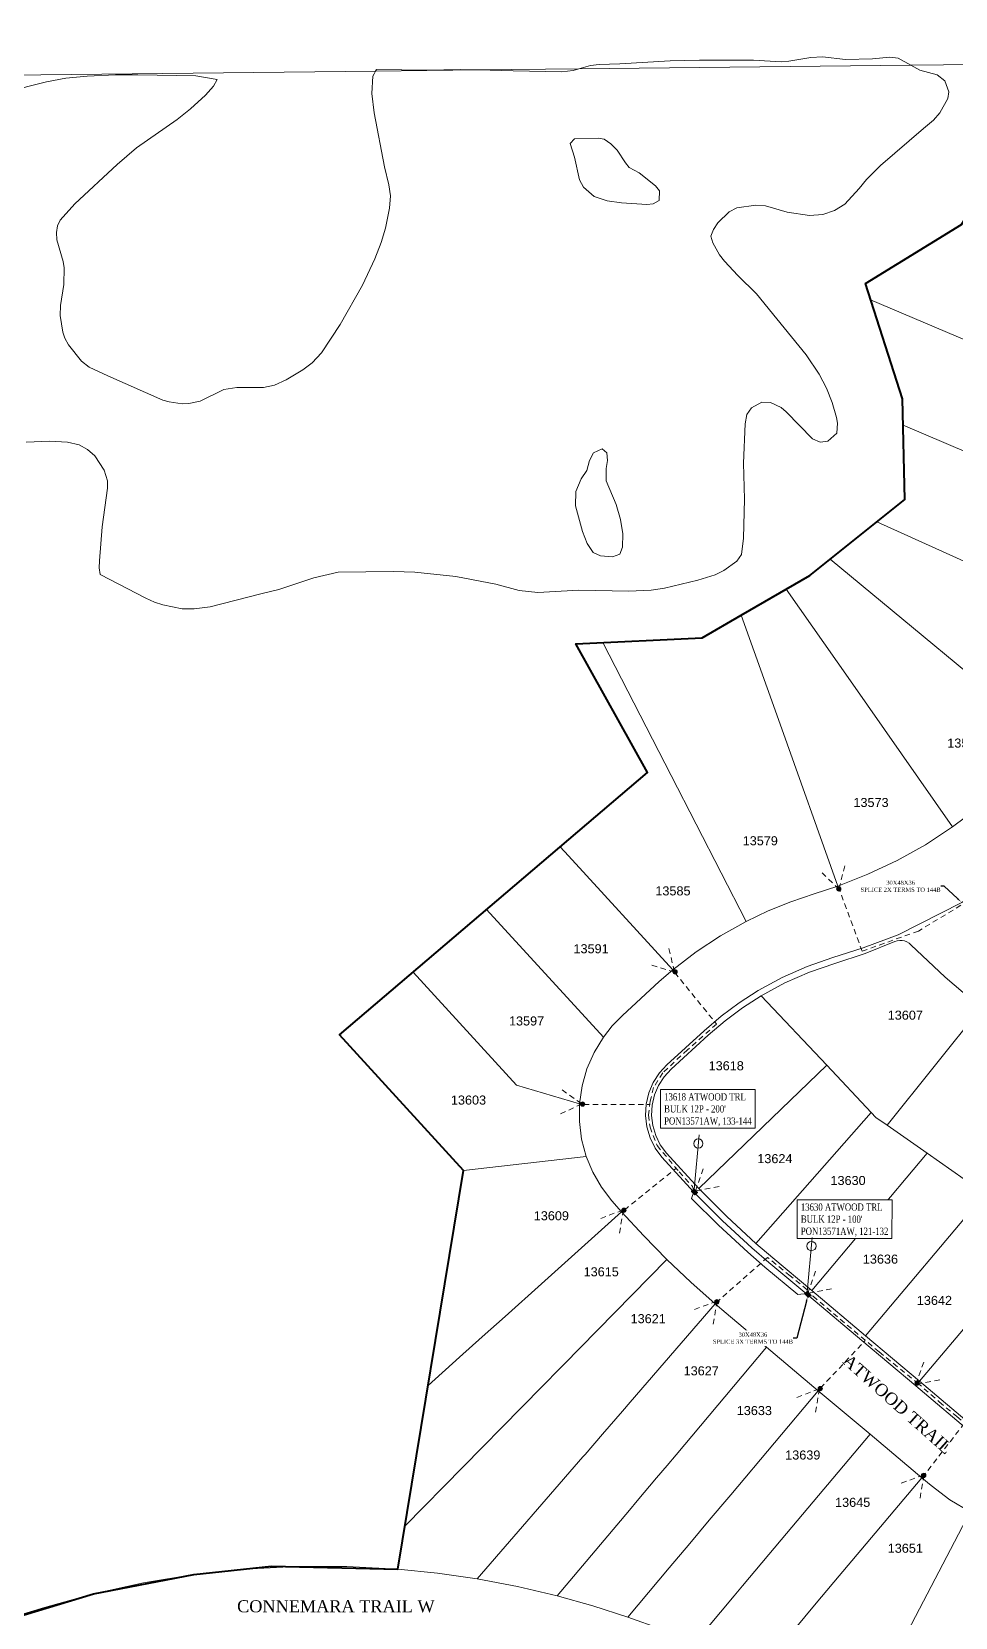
# Model space of a CAD drawing. Header units: feet. Extents: x 865220 to 2866543, y -2240498 to 973965.
# Drawn here: x 2857373 to 2858138, y 967332 to 968645 of the extents above; entities that cross this region are included whole.
import ezdxf
from ezdxf import colors
from ezdxf.entities.mleader import LeaderData, LeaderLine
from ezdxf.enums import TextEntityAlignment as Align
from ezdxf.lldxf.tags import DXFTag
from ezdxf.math import Vec2, Vec3

# ---------------------------------------------------------------- set-up
doc = ezdxf.new("R2010")
doc.units = ezdxf.units.FT
doc.header["$LTSCALE"] = 0.015
doc.header["$MEASUREMENT"] = 0
doc.linetypes.add('DASHED', pattern=[5, 3, -2])
for name, color, linetype in [('144B', 112, '144B'), ('Dakota County Addresses', 7, 'Continuous'), ('Dakota County Parcels', 7, 'Continuous'), ('DETAIL', 7, 'Continuous'), ('DROP BURIED', 7, 'DASHED'), ('STREET NAME', 7, 'Continuous'), ('TAIL', 1, 'MST'), ('TELEPHONE STRUCT-PROP', 6, 'Continuous'), ('TERMINALS', 7, 'Continuous')]:
    doc.layers.add(name, color=color, linetype=linetype)
doc.layers.add('RUNNING LINE (UNDERGROUND)', color=10, linetype='Continuous', lineweight=40)
doc.layers.add('WORK BOUNDARY', color=110, linetype='Continuous', lineweight=40)
doc.styles.add('Dimensions 100', font='arial.ttf')
doc.styles.add('Line', font='txt.shx', dxfattribs={"height": 3})
doc.styles.add('SIMPLEX', font='times.ttf', dxfattribs={"width": 0.8})
doc.styles.get("Standard").update_dxf_attribs({"font": 'times.ttf'})
doc.styles.add('Utilities', font='arial.ttf', dxfattribs={"height": 2.5})
tags = doc.linetypes.add('144B', pattern='A,80,-5,["144B",Line,S=1.5,R=0,X=0,Y=-1.5],-24', length=109).pattern_tags.tags
tags[6] = DXFTag(74, 10)
tags = doc.linetypes.add('MST', pattern='A,5,-5,5,-5,["TAIL",Line,S=1.5,R=0,X=0,Y=-1.5],-20', length=40).pattern_tags.tags
tags[10] = DXFTag(74, 10)

# ---------------------------------------------------------------- blocks, each defined once
blk = doc.blocks.new('ACMAP_ANN_TEMPLATE_Dakota County Addresses')
at = {"layer": 'Dakota County Addresses', "style": 'Dimensions 100'}
blk.add_attdef('DakotaCountyAddress', text='', height=50, dxfattribs=at).set_placement((0, 0), align=Align.CENTER)
blk = doc.blocks.new('Proposed FlowerPot')
at = {"lineweight": 5, "ltscale": 100, "true_color": 0xffffff}
h = blk.add_hatch(color=7, dxfattribs=at)
h.dxf.hatch_style = 1
h.paths.add_polyline_path([(-0.06, 0, 0.414214), (0, -0.06, 0.414214), (0.06, 0, 0.414214), (0, 0.06, 0.414214)])
at = {"lineweight": 5, "ltscale": 100}
blk.add_circle((0, 0), 0.0604, dxfattribs=at)
at = {"layer": 'RUNNING LINE (UNDERGROUND)', "color": 6, "lineweight": 5, "const_width": 0.00907, "flags": 128}
blk.add_lwpolyline([(-0.06, 0, -0.414214), (0, 0.06, -0.414214), (0.06, 0, -0.414214), (0, -0.06, -0.414214), (-0.06, 0)], format="xyb", dxfattribs=at)
at = {"color": 18, "linetype": 'ByBlock', "lineweight": 5, "ltscale": 100, "true_color": 0x000000, "style": 'Dimensions 100'}
blk.add_text('F', height=0.0744, dxfattribs=at).set_placement((-0.029, -0.037))
blk = doc.blocks.new('NEW HH')
at = {"ltscale": 40, "true_color": 0xffffff}
h = blk.add_hatch(color=7, dxfattribs=at)
h.dxf.hatch_style = 1
h.paths.add_polyline_path([(-0.061, -0.031, 0.414214), (-0.046, -0.046), (0.046, -0.046, 0.414214), (0.061, -0.031), (0.061, 0.031, 0.414214), (0.046, 0.046), (-0.046, 0.046, 0.414214), (-0.061, 0.031)])
at = {"layer": 'RUNNING LINE (UNDERGROUND)', "color": 6, "lineweight": 0, "const_width": 0.005, "flags": 128}
blk.add_lwpolyline([(-0.061, 0.031), (-0.061, -0.031, 0.414214), (-0.046, -0.046), (0.046, -0.046, 0.414214), (0.061, -0.031), (0.061, 0.031, 0.414214), (0.046, 0.046), (-0.046, 0.046, 0.414214)], format="xyb", close=True, dxfattribs=at)
at = {"layer": 'TELEPHONE STRUCT-PROP', "color": 18, "true_color": 0x000000, "style": 'Utilities'}
blk.add_text('HH', height=0.05, dxfattribs=at).set_placement((0, 0), align=Align.MIDDLE_CENTER)
blk = doc.blocks.new('TERMINAL')
at = {"lineweight": 5, "ltscale": 0.5, "flags": 128}
blk.add_lwpolyline([(-0.1, -0.6), (-0.1, 44.8)], dxfattribs=at)
at = {"lineweight": 5, "ltscale": 0.5}
blk.add_circle((-0.1, 37.6), 3.83, dxfattribs=at)

msp = doc.modelspace()

# ---------------------------------------------------------------- linework, layer by layer
at = {"layer": '144B', "lineweight": 5, "ltscale": 100, "flags": 128}
msp.add_lwpolyline([(2859065.3, 967615.8), (2858989.4, 967698.5), (2858969, 967721), (2858892.7, 967796.1), (2858851.7, 967833.3), (2858777.5, 967900.3), (2858714.4, 967957.4), (2858712.8, 967958.9), (2858689.7, 967979.7), (2858668.4, 967997.5), (2858645.6, 968013.3), (2858624.6, 968025.6), (2858617.1, 968029.1), (2858446.8, 968106.6), (2858334.2, 968158.2), (2858292.5, 968073.6), (2858277, 968050.4), (2858260.1, 968028.2), (2858241.9, 968007.1), (2858223.1, 967987.7), (2858203.2, 967969.6), (2858182.3, 967952.6), (2858143.3, 967924.2), (2858090.6, 967897.3), (2858061.6, 967886.7), (2858036.6, 967878.5), (2858015.3, 967871.1), (2857994.5, 967862), (2857974.6, 967851.2), (2857958.9, 967841.1), (2857944.1, 967830), (2857930, 967818), (2857899.1, 967789.8), (2857892.9, 967783), (2857887.8, 967775), (2857884.1, 967766.4), (2857881.9, 967757.2), (2857881.4, 967747.7), (2857882.5, 967738.4), (2857885.2, 967729.3), (2857889.4, 967720.8), (2857894.8, 967713.3), (2857921.3, 967684.4), (2857921.7, 967683.9), (2857945.2, 967660.6), (2857969.5, 967638.2), (2857983.6, 967626.1), (2858015, 967599.7)], dxfattribs=at)
at = {"layer": 'Dakota County Parcels', "lineweight": 5, "ltscale": 100}
for p, q in [((2857700.7, 968613.2), (2857658.6, 968613.9)), ((2857728, 968613.9), (2857700.7, 968613.2)), ((2857812.2, 968611.9), (2857771.9, 968612.7)), ((2857821.4, 968613.1), (2857812.2, 968611.9)), ((2857842.9, 968617.9), (2857835.9, 968617.1)), ((2857860.2, 968618.7), (2857842.9, 968617.9)), ((2857901.7, 968621), (2857860.2, 968618.7)), ((2857926.1, 968621.6), (2857901.7, 968621)), ((2857970.8, 968621.5), (2857926.1, 968621.6)), ((2857993.7, 968620.3), (2857970.8, 968621.5)), ((2858000.1, 968620.9), (2857993.7, 968620.3)), ((2858018.4, 968623.9), (2858000.1, 968620.9)), ((2858027.8, 968624.3), (2858018.4, 968623.9)), ((2858046.9, 968622.1), (2858027.8, 968624.3)), ((2858069.2, 968622.6), (2858046.9, 968622.1)), ((2858083.7, 968624), (2858069.2, 968622.6)), ((2858090.7, 968623.4), (2858083.7, 968624)), ((2858122.8, 968609.5), (2858108.4, 968613.3)), ((2857385.4, 968603.7), (2857351.5, 968595)), ((2857401.5, 968606.6), (2857385.4, 968603.7)), ((2857419, 968608.3), (2857401.5, 968606.6)), ((2857442.6, 968609.4), (2857419, 968608.3)), ((2857461, 968609.5), (2857442.6, 968609.4)), ((2857509.1, 968608.5), (2857461, 968609.5)), ((2857526.7, 968605.7), (2857509.1, 968608.5)), ((2857517, 968592.6), (2857523.8, 968600)), ((2857523.8, 968600), (2857526.7, 968605.7)), ((2857655.5, 968608.3), (2857654.9, 968594.1)), ((2857656.7, 968610.4), (2857655.5, 968608.3)), ((2858129.3, 968604.6), (2858122.8, 968609.5)), ((2858132.5, 968595.5), (2858129.3, 968604.6)), ((2857504.5, 968581.2), (2857517, 968592.6)), ((2857654.9, 968594.1), (2857656.6, 968578.1)), ((2858125.2, 968577.9), (2858131.7, 968589.9)), ((2858131.7, 968589.9), (2858132.5, 968595.5)), ((2857460, 968548.9), (2857493.5, 968572.6)), ((2857493.5, 968572.6), (2857504.5, 968581.2)), ((2857656.6, 968578.1), (2857665.3, 968533.2)), ((2858119.8, 968572), (2858125.2, 968577.9)), ((2858076, 968534.5), (2858111.6, 968565.1)), ((2858111.6, 968565.1), (2858119.8, 968572)), ((2857443.9, 968535.2), (2857460, 968548.9)), ((2857822.7, 968556.4), (2857819.1, 968552.7)), ((2857819.1, 968552.7), (2857822.7, 968541.4)), ((2857842.3, 968557.1), (2857822.7, 968556.4)), ((2857847.2, 968556.3), (2857842.3, 968557.1)), ((2857852.6, 968552.3), (2857847.2, 968556.3)), ((2857857.8, 968547.2), (2857852.6, 968552.3)), ((2857864.7, 968536.5), (2857857.8, 968547.2)), ((2857408.9, 968502.6), (2857443.9, 968535.2)), ((2857665.3, 968533.2), (2857668.9, 968518.5)), ((2857822.7, 968541.4), (2857826.6, 968522.6)), ((2857867.9, 968532.7), (2857864.7, 968536.5)), ((2858064.5, 968522.8), (2858076, 968534.5)), ((2857826.6, 968522.6), (2857829.9, 968516.5)), ((2857876.1, 968528.4), (2857867.9, 968532.7)), ((2857889.6, 968517.6), (2857876.1, 968528.4)), ((2858058.4, 968515.3), (2858064.5, 968522.8)), ((2857668.9, 968518.5), (2857670.2, 968509.2)), ((2857670.2, 968509.2), (2857669.5, 968499)), ((2857829.9, 968516.5), (2857839, 968508.7)), ((2857839, 968508.7), (2857849.5, 968505.1)), ((2857892.9, 968513.4), (2857889.6, 968517.6)), ((2857892.8, 968505.5), (2857892.9, 968513.4)), ((2858046.4, 968502.4), (2858058.4, 968515.3)), ((2857396.7, 968489.1), (2857408.9, 968502.6)), ((2857669.5, 968499), (2857666.1, 968482.6)), ((2857849.5, 968505.1), (2857861.5, 968503.4)), ((2857861.5, 968503.4), (2857882.6, 968502.2)), ((2857882.6, 968502.2), (2857887.8, 968502.7)), ((2857887.8, 968502.7), (2857892.8, 968505.5)), ((2857941.4, 968487), (2857950.7, 968496.1)), ((2857950.7, 968496.1), (2857957.1, 968499.2)), ((2857957.1, 968499.2), (2857972.7, 968501.5)), ((2857972.7, 968501.5), (2857980.8, 968500.9)), ((2857980.8, 968500.9), (2857998.6, 968495.8)), ((2857998.6, 968495.8), (2858017.1, 968493.1)), ((2858017.1, 968493.1), (2858028.1, 968493.8)), ((2858028.1, 968493.8), (2858038, 968497.1)), ((2858038, 968497.1), (2858046.4, 968502.4)), ((2857393.7, 968479), (2857394.5, 968484.4)), ((2857394.5, 968484.4), (2857396.7, 968489.1)), ((2857666.1, 968482.6), (2857662.4, 968470.5)), ((2857935.5, 968476), (2857937.6, 968481.5)), ((2857937.6, 968481.5), (2857941.4, 968487)), ((2858063.4, 968436.8), (2858141.1, 968484.3)), ((2857394, 968472.9), (2857393.7, 968479)), ((2857399.2, 968455), (2857394, 968472.9)), ((2857662.4, 968470.5), (2857657.2, 968457)), ((2857937, 968470.4), (2857935.5, 968476)), ((2857942.7, 968460.3), (2857937, 968470.4)), ((2857400, 968449.7), (2857399.2, 968455)), ((2857657.2, 968457), (2857647.1, 968435.2)), ((2857946.7, 968455.1), (2857942.7, 968460.3)), ((2857957.8, 968443.2), (2857946.7, 968455.1)), ((2857399.7, 968435.9), (2857400, 968449.7)), ((2857973.2, 968428), (2857957.8, 968443.2)), ((2857397.1, 968418.5), (2857399.7, 968435.9)), ((2857647.1, 968435.2), (2857628.5, 968402.7)), ((2857990.1, 968407.3), (2857973.2, 968428)), ((2858067.8, 968423.2), (2858063.4, 968436.8)), ((2857396.8, 968410.3), (2857397.1, 968418.5)), ((2858067.8, 968423.2), (2858190.7, 968370.8)), ((2858094.2, 968341.1), (2858067.8, 968423.2)), ((2857398.9, 968396.5), (2857396.8, 968410.3)), ((2857628.5, 968402.7), (2857613.1, 968379.4)), ((2858014.4, 968377.7), (2857990.1, 968407.3)), ((2857400.6, 968391.3), (2857398.9, 968396.5)), ((2857403.5, 968385.9), (2857400.6, 968391.3)), ((2857414.5, 968372.3), (2857403.5, 968385.9)), ((2857613.1, 968379.4), (2857605.4, 968371)), ((2858025.3, 968361.7), (2858014.4, 968377.7)), ((2857420.6, 968367.4), (2857414.5, 968372.3)), ((2857436.2, 968360.1), (2857420.6, 968367.4)), ((2857597.7, 968365.2), (2857583.9, 968356.9)), ((2857605.4, 968371), (2857597.7, 968365.2)), ((2857481.8, 968340.2), (2857436.2, 968360.1)), ((2857542.9, 968350.6), (2857532.1, 968348.9)), ((2857565, 968350.7), (2857542.9, 968350.6)), ((2857574.2, 968352.4), (2857565, 968350.7)), ((2857583.9, 968356.9), (2857574.2, 968352.4)), ((2858031.2, 968350), (2858025.3, 968361.7)), ((2858035.8, 968338.2), (2858031.2, 968350)), ((2857487, 968338.6), (2857481.8, 968340.2)), ((2857497.7, 968337.1), (2857487, 968338.6)), ((2857503.2, 968337.2), (2857497.7, 968337.1)), ((2857512.6, 968339.2), (2857503.2, 968337.2)), ((2857532.1, 968348.9), (2857512.6, 968339.2)), ((2857969.2, 968333.8), (2857977.8, 968338.5)), ((2857977.8, 968338.5), (2857984.9, 968338.2)), ((2857984.9, 968338.2), (2857993.6, 968334.1)), ((2858039.6, 968325.8), (2858035.8, 968338.2)), ((2858094.7, 968319.3), (2858094.2, 968341.1)), ((2857964, 968320.5), (2857965.4, 968328.2)), ((2857965.4, 968328.2), (2857969.2, 968333.8)), ((2857993.6, 968334.1), (2857997.9, 968330.5)), ((2857997.9, 968330.5), (2858019.7, 968308)), ((2858040.4, 968320.9), (2858039.6, 968325.8)), ((2857962.6, 968287.9), (2857964, 968320.5)), ((2858032.3, 968306.1), (2858039.7, 968312.7)), ((2858039.7, 968312.7), (2858040.4, 968320.9)), ((2858096.1, 968257.7), (2858094.7, 968319.3)), ((2858094.7, 968319.3), (2858182.9, 968281.7)), ((2857368.6, 968305.3), (2857388.2, 968306.2)), ((2857388.2, 968306.2), (2857402.8, 968305.2)), ((2857402.8, 968305.2), (2857412.3, 968303.1)), ((2857412.3, 968303.1), (2857419.4, 968299.2)), ((2857419.4, 968299.2), (2857425.5, 968293.9)), ((2857845.4, 968299.8), (2857838.3, 968296.6)), ((2857849.3, 968296.5), (2857845.4, 968299.8)), ((2858019.7, 968308), (2858025.9, 968305.4)), ((2858025.9, 968305.4), (2858032.3, 968306.1)), ((2857425.5, 968293.9), (2857433, 968282)), ((2857835, 968290.1), (2857832.9, 968281.8)), ((2857838.3, 968296.6), (2857835, 968290.1)), ((2857848.7, 968273.3), (2857848.8, 968283.6)), ((2857848.8, 968283.6), (2857849.8, 968290)), ((2857849.8, 968290), (2857849.3, 968296.5)), ((2857963.4, 968258), (2857962.6, 968287.9)), ((2857433, 968282), (2857435.9, 968273.4)), ((2857435.9, 968273.4), (2857435.9, 968267.3)), ((2857828.1, 968275), (2857823.8, 968264.4)), ((2857832.9, 968281.8), (2857828.1, 968275)), ((2857857.2, 968253.8), (2857848.7, 968273.3)), ((2857435.9, 968267.3), (2857431.4, 968235.3)), ((2857823.8, 968264.4), (2857823.4, 968252.5)), ((2857962.5, 968225.8), (2857963.4, 968258)), ((2858096.1, 968257.7), (2858073, 968239.2)), ((2857823.4, 968252.5), (2857829.2, 968231.4)), ((2857860.8, 968241.3), (2857857.2, 968253.8)), ((2857431.4, 968235.3), (2857429.2, 968207.1)), ((2857829.2, 968231.4), (2857833, 968221.5)), ((2857862.5, 968229.3), (2857860.8, 968241.3)), ((2858073, 968239.2), (2858034.3, 968208.4)), ((2858159.1, 968200.4), (2858073, 968239.2)), ((2857833, 968221.5), (2857838, 968214)), ((2857860.1, 968212.6), (2857862.3, 968218.3)), ((2857862.3, 968218.3), (2857862.5, 968229.3)), ((2857960.9, 968212.2), (2857962.5, 968225.8)), ((2857429.2, 968207.1), (2857429, 968201.3)), ((2857838, 968214), (2857844.1, 968211.2)), ((2857844.1, 968211.2), (2857854.1, 968210.4)), ((2857854.1, 968210.4), (2857860.1, 968212.6)), ((2857946.1, 968199.1), (2857957.1, 968206.8)), ((2857957.1, 968206.8), (2857960.9, 968212.2)), ((2858034.3, 968208.4), (2858017.5, 968194.9)), ((2858111.3, 968144.6), (2858034.3, 968208.4)), ((2857429, 968201.3), (2857429.9, 968195.8)), ((2857429.9, 968195.8), (2857467.5, 968176.2)), ((2857577.8, 968183.4), (2857606.8, 968193)), ((2857606.8, 968193), (2857627, 968197.7)), ((2857627, 968197.7), (2857672.8, 968198.1)), ((2857672.8, 968198.1), (2857690.4, 968197.7)), ((2857690.4, 968197.7), (2857724.3, 968194.2)), ((2857724.3, 968194.2), (2857757.5, 968187.7)), ((2857924.8, 968191.1), (2857939, 968195.5)), ((2857939, 968195.5), (2857946.1, 968199.1)), ((2858017.5, 968194.9), (2857997.9, 968183.6)), ((2857520.9, 968169), (2857562.8, 968179.8)), ((2857562.8, 968179.8), (2857577.8, 968183.4)), ((2857757.5, 968187.7), (2857776.9, 968182.5)), ((2857776.9, 968182.5), (2857792.3, 968180.9)), ((2857792.3, 968180.9), (2857826.1, 968182.7)), ((2857826.1, 968182.7), (2857867.7, 968181.8)), ((2857867.7, 968181.8), (2857886.2, 968182.8)), ((2857886.2, 968182.8), (2857897.1, 968184.3)), ((2857897.1, 968184.3), (2857924.8, 968191.1)), ((2857997.9, 968183.6), (2857960.7, 968162.1)), ((2857997.9, 968183.6), (2858051.1, 968107.6)), ((2857467.5, 968176.2), (2857474.9, 968172.9)), ((2857474.9, 968172.9), (2857481.7, 968170.5)), ((2857481.7, 968170.5), (2857497.7, 968167.3)), ((2857497.7, 968167.3), (2857507.7, 968167.3)), ((2857507.7, 968167.3), (2857520.9, 968169)), ((2857960.7, 968162.1), (2857928.4, 968143.4)), ((2857960.7, 968162.1), (2857992.8, 968071.8)), ((2857846, 968139.3), (2857823.7, 968138.2)), ((2857928.4, 968143.4), (2857846, 968139.3)), ((2857846, 968139.3), (2857902.6, 968029.2)), ((2858214.4, 968059.1), (2858111.3, 968144.6)), ((2857823.7, 968138.2), (2857883, 968031.8)), ((2858051.1, 968107.6), (2858135.7, 967986.7)), ((2857992.8, 968071.8), (2858040.6, 967937.6)), ((2857883, 968031.8), (2857810.8, 967970.3)), ((2857902.6, 968029.2), (2857964.7, 967908.5)), ((2857810.8, 967970.3), (2857749.8, 967918.4)), ((2858021, 967931.2), (2858040.6, 967937.6)), ((2857749.8, 967918.4), (2857688.9, 967866.5)), ((2857749.8, 967918.4), (2857846.5, 967812.7)), ((2857688.9, 967866.5), (2857628, 967814.6)), ((2857688.9, 967866.5), (2857774.5, 967772.9)), ((2857892.8, 967858.6), (2857904, 967868.3)), ((2857862.2, 967830.5), (2857892.8, 967858.6)), ((2857977.1, 967846.9), (2858031.4, 967789.4)), ((2858159.3, 967836.8), (2858081.4, 967739.7)), ((2857628, 967814.6), (2857730.8, 967702.2)), ((2858031.4, 967789.4), (2857925.4, 967687.4)), ((2858031.4, 967789.4), (2858068.3, 967750.2)), ((2857774.5, 967772.9), (2857826.7, 967757.5)), ((2858068.3, 967750.2), (2857972.8, 967641.9)), ((2858068.3, 967750.2), (2858072.1, 967746.1)), ((2858072.1, 967746.1), (2858081.4, 967739.7)), ((2858081.4, 967739.7), (2858114.5, 967716.5)), ((2857730.8, 967702.2), (2857832.3, 967713.9)), ((2858019, 967602.9), (2858114.5, 967716.5)), ((2858114.5, 967716.5), (2858155.5, 967687.8)), ((2858063.6, 967565.3), (2858162.6, 967682.8)), ((2857861.6, 967667.9), (2857853.5, 967677.1)), ((2858108.3, 967527.7), (2858210.6, 967649.2)), ((2857948.2, 967584), (2857939.1, 967591.7)), ((2857948.2, 967584), (2857981.6, 967555.9)), ((2857981.6, 967555.9), (2858024.4, 967519.8)), ((2857701.4, 967524.3), (2857682.1, 967407.7)), ((2858024.4, 967519.8), (2858067.3, 967483.8)), ((2858067.3, 967483.8), (2858110.1, 967447.7)), ((2858110.1, 967447.7), (2858117.8, 967441.3)), ((2857682.1, 967407.7), (2857676.2, 967372.1)), ((2857149.5, 967269.1), (2857383.6, 967340.5))]:
    msp.add_line(p, q, dxfattribs=at)
for points in [[(2858209.5, 968618.7), (2858101.1, 968617.5), (2857826.1, 968614.4), (2857743.1, 968613.5), (2857657.9, 968612.6), (2857027.9, 968605.6), (2856967.3, 968605), (2856964.7, 968604.9), (2856961.8, 968604.9)], [(2857658.6, 968613.9), (2857657.9, 968612.6), (2857656.7, 968610.4)], [(2857771.9, 968612.7), (2857743.1, 968613.5), (2857728, 968613.9)], [(2857835.9, 968617.1), (2857826.1, 968614.4), (2857821.4, 968613.1)], [(2858108.4, 968613.3), (2858101.1, 968617.5), (2858090.7, 968623.4)], [(2858135.7, 967986.7), (2858157.1, 968002.8), (2858177.5, 968020.2), (2858196.6, 968039.1), (2858214.4, 968059.1)], [(2858040.6, 967937.6), (2858065.6, 967947.5), (2858089.8, 967958.9), (2858113.2, 967972), (2858135.7, 967986.7)], [(2857810.8, 967970.3), (2857817.5, 967962.9), (2857904, 967868.3)], [(2857964.7, 967908.5), (2857983, 967917.2), (2858001.8, 967924.8), (2858021, 967931.2)], [(2857904, 967868.3), (2857923.2, 967883.2), (2857943.5, 967896.6), (2857964.7, 967908.5)], [(2858153, 967490.1), (2858108.3, 967527.7), (2858063.6, 967565.3), (2858019, 967602.9), (2857986.8, 967629.9), (2857972.8, 967641.9), (2857948.6, 967664.2), (2857925.4, 967687.4), (2857898.7, 967716.5), (2857893.6, 967723.4), (2857889.8, 967731.1), (2857887.4, 967739.4), (2857886.4, 967747.9), (2857886.9, 967756.4), (2857888.9, 967764.8), (2857892.2, 967772.7), (2857896.8, 967779.9), (2857902.7, 967786.2), (2857933.3, 967814.3), (2857947.2, 967826.1), (2857961.8, 967837), (2857977.1, 967846.9), (2857996.7, 967857.5), (2858017.1, 967866.5), (2858038.2, 967873.7), (2858063.3, 967882), (2858087.9, 967891.8)], [(2858101.2, 967889.2), (2858099.6, 967890.5), (2858097.8, 967891.5), (2858095.9, 967892.3), (2858093.9, 967892.6), (2858091.9, 967892.7), (2858089.8, 967892.4), (2858087.9, 967891.8)], [(2858159.3, 967836.8), (2858129.4, 967862.2), (2858101.2, 967889.2)], [(2857846.5, 967812.7), (2857853.8, 967822), (2857862.2, 967830.5)], [(2857826.7, 967757.5), (2857828.8, 967772.2), (2857832.9, 967786.5), (2857838.8, 967800), (2857846.5, 967812.7)], [(2857832.3, 967713.9), (2857828.5, 967728.2), (2857826.6, 967742.8), (2857826.7, 967757.5)], [(2857853.5, 967677.1), (2857844.8, 967688.4), (2857837.7, 967700.8), (2857832.3, 967713.9)], [(2857730.8, 967702.2), (2857717.2, 967620), (2857712.5, 967591.7), (2857707.8, 967563.3), (2857701.4, 967524.3)], [(2857861.6, 967667.9), (2857795.3, 967608.5), (2857765.1, 967581.4), (2857746.2, 967564.5), (2857727.3, 967547.6), (2857701.4, 967524.3)], [(2857899.1, 967628.6), (2857880, 967648), (2857861.6, 967667.9)], [(2857682.1, 967407.7), (2857778.7, 967506), (2857796.3, 967524), (2857810.4, 967538.2), (2857813.9, 967541.9), (2857827.2, 967555.4), (2857899.1, 967628.6)], [(2857939.1, 967591.7), (2857918.8, 967609.8), (2857899.1, 967628.6)], [(2857939.1, 967591.7), (2857868.8, 967510.5), (2857862.2, 967502.9), (2857845.9, 967484), (2857831.3, 967467.2), (2857829.5, 967465), (2857742.1, 967364)], [(2857981.6, 967555.9), (2857906.7, 967466.9), (2857899.3, 967458), (2857890.6, 967447.8), (2857874.5, 967428.6), (2857868.1, 967421), (2857808.3, 967350)], [(2858024.4, 967519.8), (2857951.9, 967433.7), (2857950.3, 967431.7), (2857934.2, 967412.6), (2857918.1, 967393.4), (2857901.1, 967373.3), (2857866.8, 967332.5)], [(2858067.3, 967483.8), (2857993.8, 967396.5), (2857977.7, 967377.4), (2857961.6, 967358.3), (2857954.7, 967350), (2857922.1, 967311.2)], [(2858110.1, 967447.7), (2858037.4, 967361.3), (2858021.3, 967342.2), (2858005.2, 967323.1), (2857974.4, 967286.4)], [(2858150.3, 967419.5), (2858133.4, 967429.5), (2858117.8, 967441.3)], [(2858150.3, 967419.5), (2858095.4, 967314.5), (2858083.6, 967291.9), (2858071.8, 967269.3), (2858055.4, 967238)], [(2857383.6, 967340.5), (2857424.4, 967351.8), (2857465.7, 967360.8), (2857507.4, 967367.6), (2857549.5, 967372.1), (2857591.7, 967374.4), (2857634, 967374.4), (2857676.2, 967372.1)], [(2857676.2, 967372.1), (2857709.2, 967368.8), (2857742.1, 967364)], [(2857742.1, 967364), (2857775.3, 967357.7), (2857808.3, 967350)], [(2857808.3, 967350), (2857837.7, 967341.8), (2857866.8, 967332.5)], [(2857866.8, 967332.5), (2857894.6, 967322.4), (2857922.1, 967311.2)]]:
    msp.add_lwpolyline(points, dxfattribs=at)
at = {"layer": 'DROP BURIED', "lineweight": 5, "ltscale": 100}
for points in [[(2858046.4, 967954.5), (2858041.5, 967935.1), (2858027.2, 967949.1)], [(2858142.5, 967921.8), (2858107.4, 967900.5), (2858060.8, 967883.8), (2858041.8, 967935.1)], [(2857900.8, 967886), (2857905.3, 967866.5), (2857886.2, 967872.4)], [(2857905.6, 967866.2), (2857940.2, 967823.5), (2857916.2, 967802.2), (2857895.6, 967783), (2857888.1, 967770.9), (2857885.3, 967759.6), (2857883.8, 967748.2), (2857885.1, 967738.2), (2857891, 967722.9), (2857909.3, 967701.1), (2857920.3, 967688.9), (2857921.9, 967683.8)], [(2857812.4, 967768.9), (2857828.7, 967757.3), (2857810.5, 967749)], [(2857830.2, 967756.9), (2857884.5, 967756.9)], [(2857863.9, 967669.5), (2857906.6, 967704)], [(2857942.4, 967689), (2857922.7, 967685.2), (2857929.3, 967704.1)], [(2857844.3, 967662.6), (2857863.1, 967669.6), (2857859.7, 967649.9)], [(2858015.6, 967599.8), (2858015.1, 967603.5), (2858001.1, 967615), (2857982.5, 967630.3), (2857940.9, 967593.7)], [(2858035.5, 967604.3), (2858015.8, 967600.5), (2858022.4, 967619.4)], [(2857922, 967587.2), (2857940.7, 967594.2), (2857937.4, 967574.5)], [(2858015.8, 967599.1), (2858020.2, 967598.2), (2858036.9, 967583.9), (2858074.9, 967552), (2858106.4, 967526.5), (2858124.6, 967510.6), (2858139.2, 967498.4), (2858145.5, 967493), (2858112.1, 967449.9)], [(2858026.2, 967522), (2858063.3, 967561.4)], [(2858125, 967528.9), (2858105.3, 967525.2), (2858111.9, 967544.1)], [(2858006.7, 967514.4), (2858025.4, 967521.4), (2858022.1, 967501.7)], [(2858093.2, 967443.3), (2858111.9, 967450.2), (2858108.6, 967430.5)]]:
    msp.add_lwpolyline(points, dxfattribs=at)
at = {"layer": 'TAIL', "lineweight": 5, "ltscale": 100, "flags": 128}
for points in [[(2858015.3, 967600.3), (2858007.4, 967599.5), (2857980.3, 967622.3), (2857966.2, 967634.5), (2857941.7, 967657), (2857919.5, 967679.1), (2857921.8, 967685.3)], [(2858016.5, 967598.4), (2858060.4, 967561.4), (2858105.1, 967523.9), (2858153.4, 967483.2), (2858163.2, 967475.8), (2858173.9, 967469.2), (2858187.4, 967462.9), (2858203.6, 967457.7), (2858220.6, 967454.7), (2858237.9, 967454.1), (2858255.2, 967455.9), (2858271, 967459.8)]]:
    msp.add_lwpolyline(points, dxfattribs=at)
at = {"layer": 'WORK BOUNDARY', "ltscale": 50, "flags": 128}
msp.add_lwpolyline([(2857154.4, 967270.1), (2857424.4, 967351.8), (2857507.4, 967367.6), (2857571.6, 967374.5), (2857676.2, 967372.1), (2857730.8, 967702.2), (2857628, 967814.6), (2857883, 968031.8), (2857823.7, 968138.2), (2857928.4, 968143.4), (2857960.7, 968162.1), (2858017.5, 968194.9), (2858096.1, 968257.7), (2858094.2, 968341.1), (2858063.4, 968436.8), (2858143.1, 968485.5), (2858205, 968581.5), (2858209.5, 968618.3), (2858210.1, 968624.8), (2858221.4, 968665.6)], dxfattribs=at)

# ---------------------------------------------------------------- block references
at = {"lineweight": 5, "ltscale": 100, "xscale": 30, "yscale": 30, "zscale": 30}
for p in [(2858041.4, 967935.4), (2857905.9, 967866.7), (2857829.3, 967757.2), (2857863.5, 967669.3), (2857940.5, 967593.6), (2858026.1, 967521.6), (2858106.2, 967526.2), (2858111.7, 967449.8)]:
    msp.add_blockref('Proposed FlowerPot', p, dxfattribs=at)
at = {"lineweight": 5, "ltscale": 100, "xscale": 39.99999999999998, "yscale": 39.99999999999998, "zscale": 39.99999999999998, "rotation": 313.6054973658659}
for p in [(2857921.9, 967684.5), (2858015.7, 967599.7)]:
    msp.add_blockref('NEW HH', p, dxfattribs=at)
at = {"layer": 'Dakota County Addresses', "lineweight": 5, "ltscale": 100, "xscale": 0.15, "yscale": 0.15, "zscale": 0.15}
for p, values in [((2858145.8, 968052.4), {'DakotaCountyAddress': '13567'}), ((2858068.1, 968003.2), {'DakotaCountyAddress': '13573'}), ((2857976.4, 967971.5), {'DakotaCountyAddress': '13579'}), ((2857904.1, 967930), {'DakotaCountyAddress': '13585'}), ((2857836.3, 967882.1), {'DakotaCountyAddress': '13591'}), ((2857782.9, 967822.3), {'DakotaCountyAddress': '13597'}), ((2858096.5, 967827.1), {'DakotaCountyAddress': '13607'}), ((2857948.2, 967785.2), {'DakotaCountyAddress': '13618'}), ((2857734.8, 967756.8), {'DakotaCountyAddress': '13603'}), ((2857988.5, 967708.3), {'DakotaCountyAddress': '13624'}), ((2858049.1, 967690.2), {'DakotaCountyAddress': '13630'}), ((2857803.4, 967661), {'DakotaCountyAddress': '13609'}), ((2858075.9, 967625.1), {'DakotaCountyAddress': '13636'}), ((2857844.7, 967614.6), {'DakotaCountyAddress': '13615'}), ((2858120.6, 967590.9), {'DakotaCountyAddress': '13642'}), ((2857883.6, 967575.8), {'DakotaCountyAddress': '13621'}), ((2857927.5, 967532.6), {'DakotaCountyAddress': '13627'}), ((2857971.5, 967499.7), {'DakotaCountyAddress': '13633'}), ((2858011.6, 967462.9), {'DakotaCountyAddress': '13639'}), ((2858052.9, 967423.7), {'DakotaCountyAddress': '13645'}), ((2858096.5, 967385.7), {'DakotaCountyAddress': '13651'})]:
    msp.add_blockref('ACMAP_ANN_TEMPLATE_Dakota County Addresses', p, dxfattribs=at).add_auto_attribs(values)

# ---------------------------------------------------------------- texts
at = {"layer": 'STREET NAME', "lineweight": 5, "ltscale": 100, "insert": (2858050.5, 967550.8), "char_height": 10, "attachment_point": 1, "rotation": 318.2442}
msp.add_mtext('ATWOOD TRAIL', dxfattribs=at)
at = {"layer": 'STREET NAME', "lineweight": 5, "ltscale": 100, "insert": (2857543.2, 967346.4), "char_height": 10, "attachment_point": 1}
msp.add_mtext('CONNEMARA TRAIL W', dxfattribs=at)

# ---------------------------------------------------------------- next in the draw order: texts
at = {"layer": 'TERMINALS', "lineweight": 5, "ltscale": 100, "char_height": 6, "attachment_point": 1, "rotation": 359.9151, "style": 'SIMPLEX', "bg_fill": 19, "box_fill_scale": 1.5, "bg_fill_color": 256, "bg_fill_transparency": 0}
for s, insert in [("13618 ATWOOD TRL\\PBULK 12P - 200'\\PPON13571AW, 133-144", (2857896.8, 967766.3)), ("13630 ATWOOD TRL\\PBULK 12P - 100'\\PPON13571AW, 121-132", (2858010, 967675))]:
    msp.add_mtext(s, dxfattribs=dict(at, insert=insert))

# ---------------------------------------------------------------- next in the draw order: leaders
at = {"layer": 'DETAIL', "lineweight": 5, "ltscale": 100}
ml = msp.add_multileader_mtext('Standard', dxfattribs=at)
ml.set_content('30X48X36\\PSPLICE 2X TERMS TO 144B', color=256)
ml.set_leader_properties()
ml.build(insert=Vec2(0, 0))
ml.multileader.update_dxf_attribs({"has_text_frame": 1, "text_left_attachment_type": 2, "text_right_attachment_type": 2, "dogleg_length": 3})
ctx = ml.context
ctx.base_point, ctx.char_height, ctx.landing_gap_size, ctx.plane_origin = Vec3(2858059.4, 967937.6), 3.5, 1.5, Vec3(2858167, 967957.6)
ctx.left_attachment, ctx.right_attachment, ctx.text_align_type = 2, 2, 1
notes = []
notes.append((ctx, [(0, (1, 1, 0), (2858128.8, 967937.6), (-1, 0), 3, [(0, [(2858142.7, 967924.6)], 0, [])])]))
ctx.mtext.insert, ctx.mtext.alignment, ctx.mtext.flow_direction = Vec3(2858092.6, 967942.3), 2, 5
ctx.mtext.has_bg_fill, ctx.mtext.bg_color, ctx.mtext.bg_scale_factor, ctx.mtext.bg_transparency, ctx.mtext.use_window_bg_color = 1, -1027028792, 1.5, 0, 1
for ctx, leaders in notes:
    for number, flags, end, landing, length, lines in leaders:
        leader = LeaderData()
        leader.index, (leader.has_last_leader_line, leader.has_dogleg_vector, leader.attachment_direction) = number, flags
        leader.last_leader_point, leader.dogleg_vector, leader.dogleg_length = Vec3(end), Vec3(landing), length
        for number, points, colour, breaks in lines:
            line = LeaderLine()
            line.index, line.vertices, line.color, line.breaks = number, Vec3.list(points), colors.encode_raw_color(colour), breaks
            leader.lines.append(line)
        ctx.leaders.append(leader)

# ---------------------------------------------------------------- next in the draw order: block references
at = {"layer": 'TERMINALS', "lineweight": 5, "ltscale": 100, "rotation": 354.8371161692057}
for p in [(2857921.8, 967687.1), (2858015.5, 967602.2)]:
    msp.add_blockref('TERMINAL', p, dxfattribs=at)

# ---------------------------------------------------------------- next in the draw order: leaders
at = {"layer": 'DETAIL', "lineweight": 5, "ltscale": 100}
ml = msp.add_multileader_mtext('Standard', dxfattribs=at)
ml.set_content('30X48X36\\PSPLICE 3X TERMS TO 144B', color=256)
ml.set_leader_properties()
ml.build(insert=Vec2(0, 0))
ml.multileader.update_dxf_attribs({"has_text_frame": 1, "text_left_attachment_type": 2, "text_right_attachment_type": 2, "dogleg_length": 3})
ctx = ml.context
ctx.base_point, ctx.char_height, ctx.landing_gap_size, ctx.plane_origin = Vec3(2857937.1, 967563.4), 3.5, 1.5, Vec3(2858039.8, 967630.7)
ctx.left_attachment, ctx.right_attachment, ctx.text_align_type = 2, 2, 1
notes = []
notes.append((ctx, [(0, (1, 1, 0), (2858006.6, 967563.4), (-1, 0), 3, [(0, [(2858015.6, 967597.8)], 0, [])])]))
ctx.mtext.insert, ctx.mtext.alignment, ctx.mtext.flow_direction = Vec3(2857970.3, 967568.1), 2, 5
ctx.mtext.has_bg_fill, ctx.mtext.bg_color, ctx.mtext.bg_scale_factor, ctx.mtext.bg_transparency, ctx.mtext.use_window_bg_color = 1, -1027028792, 1.5, 0, 1
for ctx, leaders in notes:
    for number, flags, end, landing, length, lines in leaders:
        leader = LeaderData()
        leader.index, (leader.has_last_leader_line, leader.has_dogleg_vector, leader.attachment_direction) = number, flags
        leader.last_leader_point, leader.dogleg_vector, leader.dogleg_length = Vec3(end), Vec3(landing), length
        for number, points, colour, breaks in lines:
            line = LeaderLine()
            line.index, line.vertices, line.color, line.breaks = number, Vec3.list(points), colors.encode_raw_color(colour), breaks
            leader.lines.append(line)
        ctx.leaders.append(leader)

doc.saveas('drawing.dxf')
